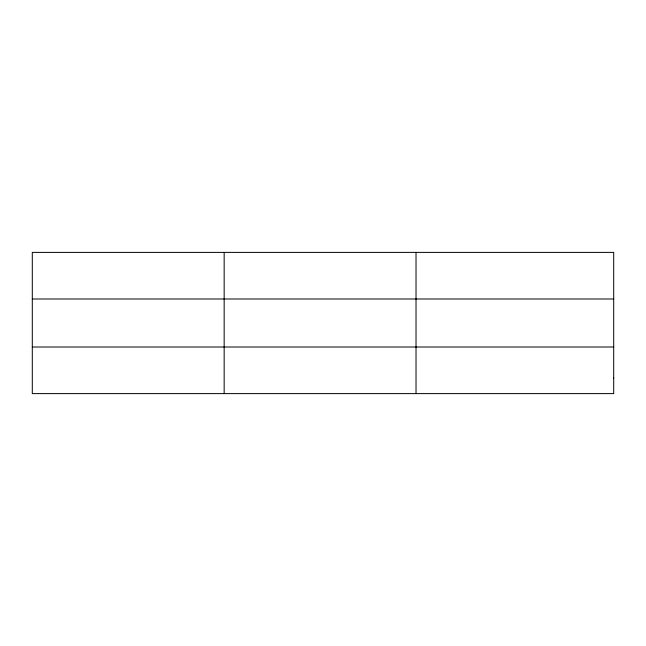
<?xml version="1.0" encoding="UTF-8"?>
<svg xmlns="http://www.w3.org/2000/svg" width="646" height="646" viewBox="0 0 646 646"><rect width="100%" height="100%" fill="white"/><g stroke="black" fill="none" stroke-linecap="round" stroke-linejoin="round"><path stroke-width="0.97" d="M224.162 393.608L224.162 252.392M416.024 393.608L416.024 252.392M32.3 298.993L613.7 298.993M32.3 347.007L613.7 347.007M613.7 378.072L613.7 393.608L32.3 393.608L32.3 252.392L613.7 252.392L613.7 378.072"/></g></svg>
